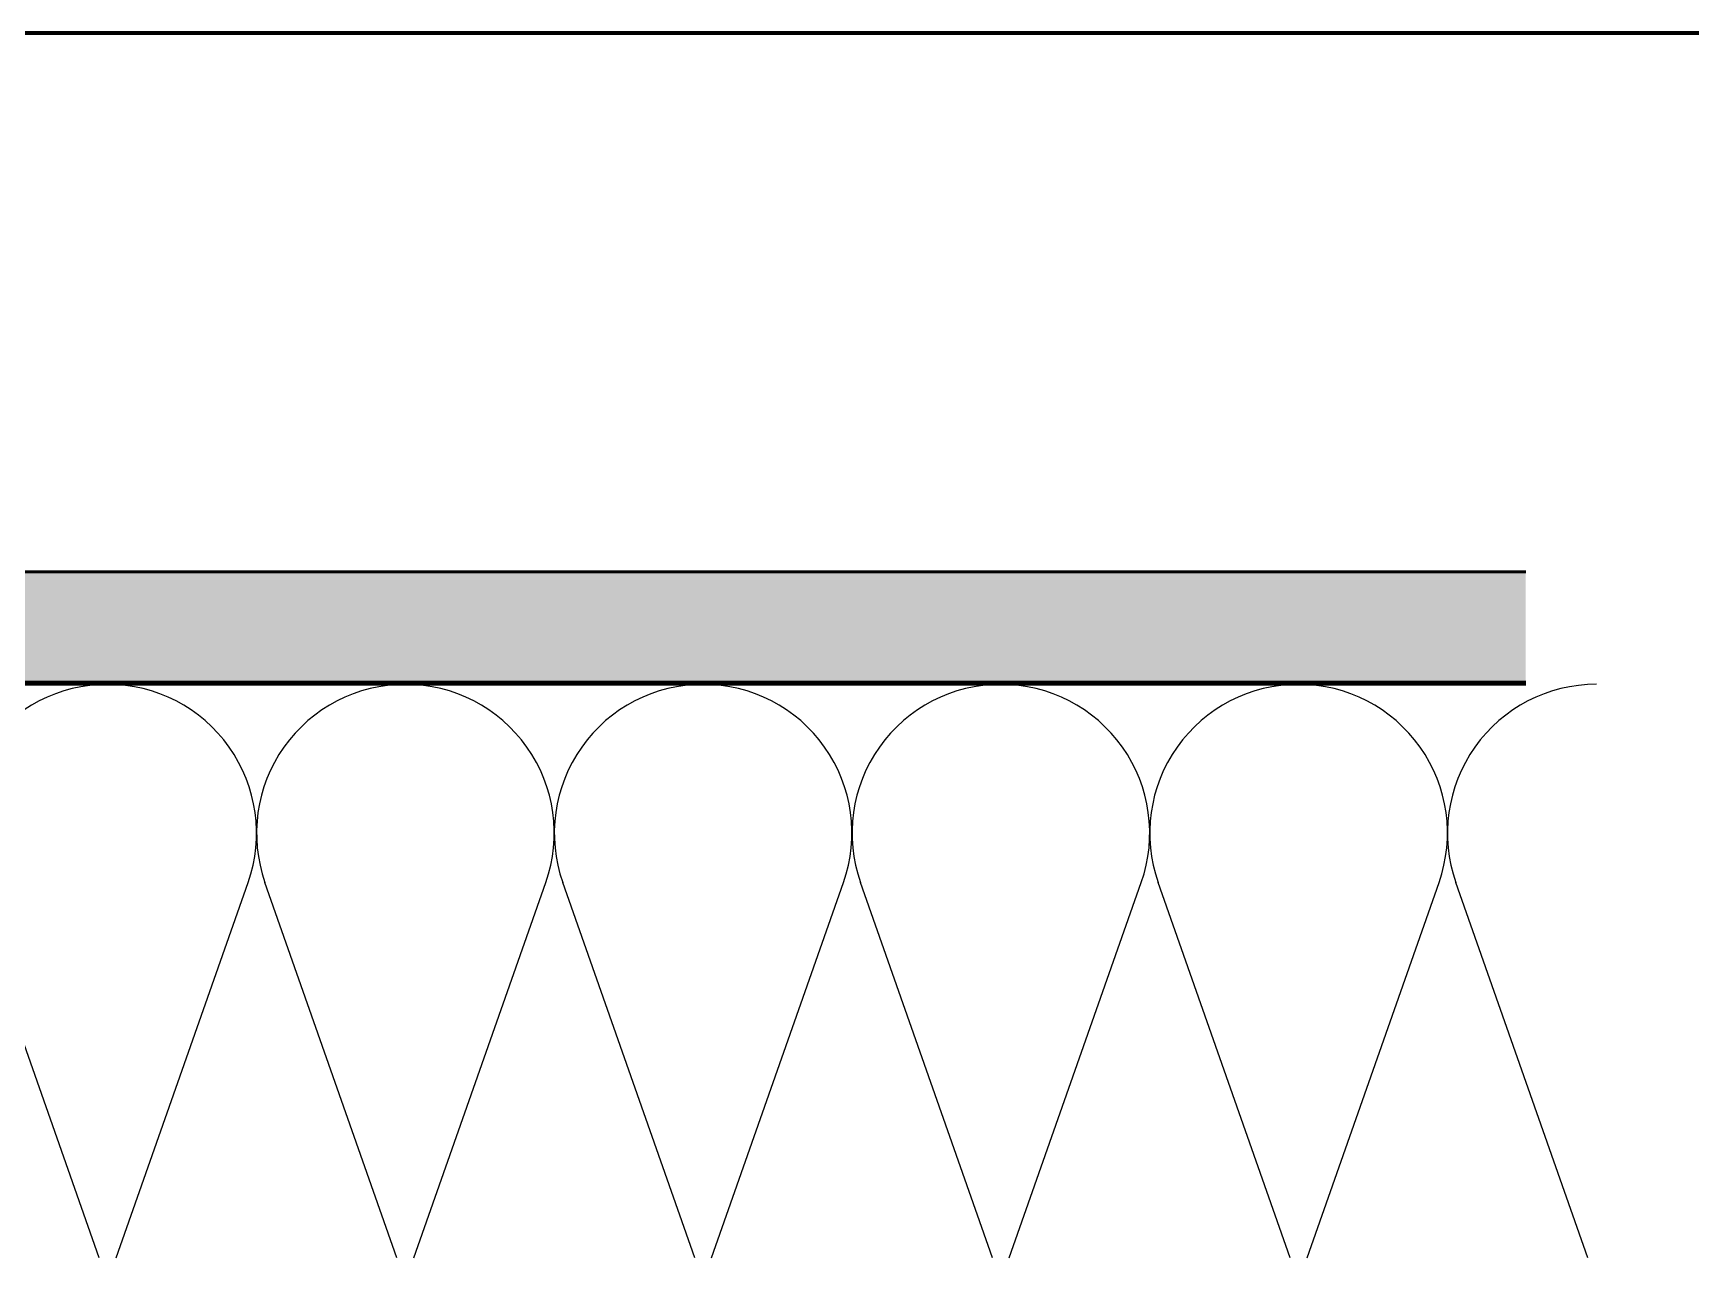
# Model space of a CAD drawing. Header units: inches. Extents: x 0.6 to 33.4, y 0.6 to 21.4.
# Drawn here: x 14.76 to 22.28, y 15.85 to 21.4 of the extents above; entities that cross this region are included whole.
import ezdxf

# ---------------------------------------------------------------- set-up
doc = ezdxf.new("R2010")
doc.units = ezdxf.units.IN
doc.header["$LTSCALE"] = 2
doc.header["$MEASUREMENT"] = 0
for name, color, linetype, lineweight in [('Border (ANSI)', 7, 'Continuous', 70), ('Hatch (ANSI)', 7, 'Continuous', 18), ('Sketch Geometry (ANSI)', 7, 'Continuous', 25), ('Visible (ANSI)', 7, 'Continuous', 50)]:
    doc.layers.add(name, color=color, linetype=linetype, lineweight=lineweight)

# ---------------------------------------------------------------- blocks, each defined once
blk = doc.blocks.new('Borders ATAS A Border')
at = {"layer": 'Border (ANSI)'}
blk.add_line((16.7, 10.7), (0.3, 10.7), dxfattribs=at)

msp = doc.modelspace()

# ---------------------------------------------------------------- hatches: boundary and pattern name
at = {"layer": 'Hatch (ANSI)', "true_color": 0x804000}
h = msp.add_hatch(dxfattribs=at)
h.set_pattern_fill('AR-SAND', color=36, scale=0.25, angle=45, style=0)
h.paths.add_polyline_path([(21.52672, 18.45713), (3.31694, 18.45713), (3.31694, 2.42486), (2.81694, 2.42486), (2.81694, 18.95713), (21.52672, 18.95713)])

# ---------------------------------------------------------------- linework, layer by layer
at = {"layer": 'Sketch Geometry (ANSI)', "color": 150, "true_color": 0x0080ff}
for p, q in [((15.05872, 15.84605), (14.46016, 17.54821)), ((15.13516, 15.84605), (15.73372, 17.54821)), ((16.40872, 15.84605), (15.81016, 17.54821)), ((16.48516, 15.84605), (17.08372, 17.54821)), ((17.75872, 15.84605), (17.16016, 17.54821)), ((17.83516, 15.84605), (18.43372, 17.54821)), ((19.10872, 15.84605), (18.51016, 17.54821)), ((19.18516, 15.84605), (19.78372, 17.54821)), ((20.45872, 15.84605), (19.86016, 17.54821)), ((20.53516, 15.84605), (21.13372, 17.54821)), ((21.80872, 15.84605), (21.21016, 17.54821))]:
    msp.add_line(p, q, dxfattribs=at)
for centre, start, end in [((15.09694, 17.77213), 90, 199.373902), ((15.09694, 17.77213), 340.626098, 90), ((16.44694, 17.77213), 90, 199.373902), ((16.44694, 17.77213), 340.626098, 90), ((17.79694, 17.77213), 90, 199.373902), ((17.79694, 17.77213), 340.626098, 90), ((19.14694, 17.77213), 90, 199.373902), ((19.14694, 17.77213), 340.626098, 90), ((20.49694, 17.77213), 90, 199.373902), ((20.49694, 17.77213), 340.626098, 90), ((21.84694, 17.77213), 90, 199.373902)]:
    msp.add_arc(centre, 0.675, start, end, dxfattribs=at)
at = {"layer": 'Visible (ANSI)', "color": 36, "true_color": 0x804000}
for p, q in [((2.81694, 18.95713), (21.52672, 18.95713)), ((21.52672, 18.45713), (3.31694, 18.45713))]:
    msp.add_line(p, q, dxfattribs=at)
at = {"layer": 'Visible (ANSI)', "color": 150, "true_color": 0x0080ff}
msp.add_line((8.34694, 18.44713), (21.52672, 18.44713), dxfattribs=at)

# ---------------------------------------------------------------- block references
at = {"xscale": 2, "yscale": 2, "zscale": 2}
msp.add_blockref('Borders ATAS A Border', (0, 0), dxfattribs=at)

doc.saveas('drawing.dxf')
